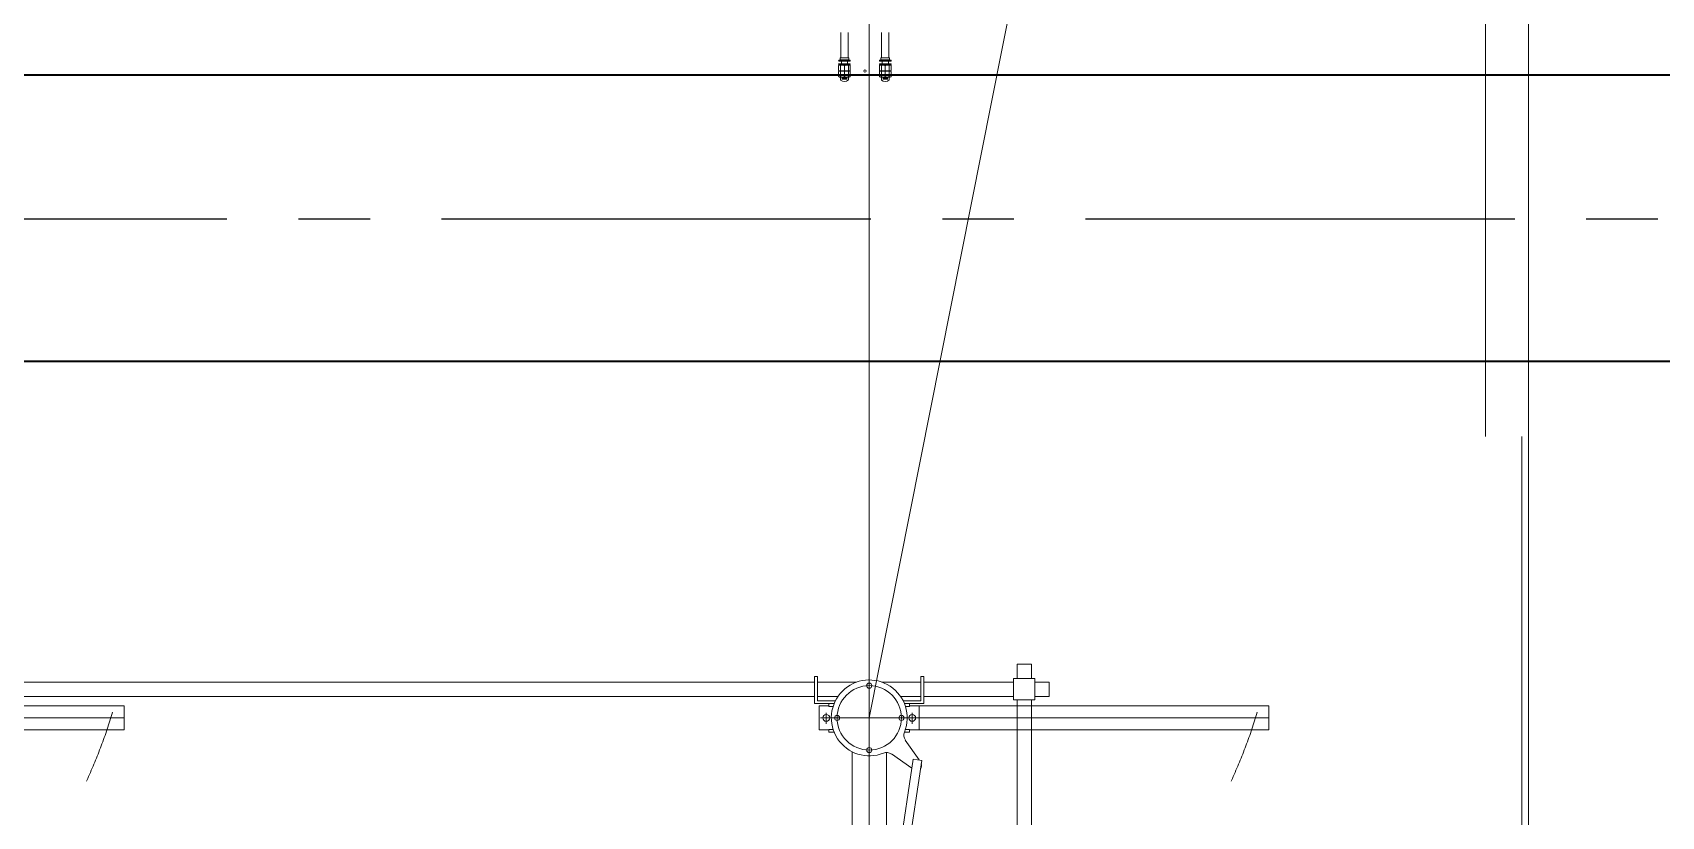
# Model space of a CAD drawing. Header units: millimetres. Extents: x 37084 to 180780, y -153145 to -16322.
# Drawn here: x 91266 to 96958, y -92834 to -90097 of the extents above; entities that cross this region are included whole.
import ezdxf

# ---------------------------------------------------------------- set-up
doc = ezdxf.new("R2010")
doc.units = ezdxf.units.MM
doc.header["$MEASUREMENT"] = 0
doc.linetypes.add('CENTER2', pattern=[1.125, 0.75, -0.125, 0.125, -0.125])
doc.linetypes.add('HIDDEN', pattern=[0.375, 0.25, -0.125])
for name, color, linetype, lineweight in [('00', 5, 'Continuous', 9), ('1_DayCS', 30, 'CENTER2', 25), ('1_Phu_kien', 5, 'Continuous', 9), ('POST', 5, 'Continuous', 35)]:
    doc.layers.add(name, color=color, linetype=linetype, lineweight=lineweight)
doc.layers.add('1_Day dan', color=5, linetype='Continuous')
doc.layers.add('Muong cap GD nay', color=3, linetype='Continuous')

# ---------------------------------------------------------------- blocks, each defined once
blk = doc.blocks.new('X220 NC')
at = {"color": 0, "linetype": 'ByBlock', "lineweight": -2, "ltscale": 4500}
for p, q in [((3751640.3, -153418.2), (3751640.3, -137418.2)), ((3752640.3, -153418.2), (3752640.3, -137418.2))]:
    blk.add_line(p, q, dxfattribs=at)
blk = doc.blocks.new('S220 NC')
at = {"color": 0, "linetype": 'ByBlock', "lineweight": -2, "ltscale": 4500}
for p, q in [((3584564, -471985.7), (3584564, -471968.3)), ((3584564, -471985.7), (3584564, -471968.3)), ((3584567.2, -471966.5), (3584601.3, -471966.5)), ((3584567.2, -471966.5), (3584601.3, -471966.5)), ((3584570.5, -471968.4), (3584570.5, -471956.2)), ((3584570.5, -471968.4), (3584570.5, -471956.2)), ((3584570.5, -471966.2), (3584570.5, -471966.5)), ((3584570.5, -471966.2), (3584570.5, -471966.5)), ((3584570.5, -471968.4), (3584570.5, -471985.4)), ((3584570.5, -471968.4), (3584570.5, -471985.4)), ((3584593.6, -471959.3), (3584575.4, -471959.3)), ((3584593.6, -471959.3), (3584575.4, -471959.3)), ((3584593.6, -471961.6), (3584575.4, -471961.6)), ((3584593.6, -471961.6), (3584575.4, -471961.6)), ((3584593.6, -471963.8), (3584575.4, -471963.8)), ((3584593.6, -471963.8), (3584575.4, -471963.8)), ((3584584.3, -471968.7), (3584584.3, -471985.7)), ((3584584.3, -471968.7), (3584584.3, -471985.7)), ((3584598, -471968.4), (3584598, -471956.4)), ((3584598, -471968.4), (3584598, -471956.4)), ((3584598, -471968.4), (3584598, -471985.7)), ((3584598, -471968.4), (3584598, -471985.7)), ((3584604.5, -471968.3), (3584604.5, -471985.7)), ((3584604.5, -471968.3), (3584604.5, -471985.7)), ((3584706.9, -471985.7), (3584706.9, -471968.3)), ((3584706.9, -471985.7), (3584706.9, -471968.3)), ((3584710, -471966.5), (3584744.1, -471966.5)), ((3584710, -471966.5), (3584744.1, -471966.5)), ((3584713.4, -471968.4), (3584713.4, -471956.2)), ((3584713.4, -471968.4), (3584713.4, -471956.2)), ((3584713.4, -471966.2), (3584713.4, -471966.5)), ((3584713.4, -471966.2), (3584713.4, -471966.5)), ((3584713.4, -471968.4), (3584713.4, -471985.4)), ((3584713.4, -471968.4), (3584713.4, -471985.4)), ((3584736.4, -471959.3), (3584718.2, -471959.3)), ((3584736.4, -471959.3), (3584718.2, -471959.3)), ((3584736.4, -471961.6), (3584718.2, -471961.6)), ((3584736.4, -471961.6), (3584718.2, -471961.6)), ((3584736.4, -471963.8), (3584718.2, -471963.8)), ((3584736.4, -471963.8), (3584718.2, -471963.8)), ((3584727.1, -471968.7), (3584727.1, -471985.7)), ((3584727.1, -471968.7), (3584727.1, -471985.7)), ((3584740.8, -471968.4), (3584740.8, -471956.4)), ((3584740.8, -471968.4), (3584740.8, -471956.4)), ((3584740.8, -471968.4), (3584740.8, -471985.7)), ((3584740.8, -471968.4), (3584740.8, -471985.7)), ((3584747.3, -471968.3), (3584747.3, -471985.7)), ((3584747.3, -471968.3), (3584747.3, -471985.7)), ((3584564, -472006.8), (3584564, -471989.4)), ((3584564, -472006.8), (3584564, -471989.4)), ((3584603.4, -472013.1), (3584565.1, -472013.1)), ((3584603.4, -472013.1), (3584565.1, -472013.1)), ((3584603.4, -472025.4), (3584565.1, -472025.4)), ((3584603.4, -472025.4), (3584565.1, -472025.4)), ((3584565.3, -472010.2), (3584603.5, -472010.2)), ((3584565.3, -472010.2), (3584603.5, -472010.2)), ((3584565.3, -472022.4), (3584603.5, -472022.4)), ((3584565.3, -472022.4), (3584603.5, -472022.4)), ((3584601.3, -472008.6), (3584567.2, -472008.6)), ((3584601.3, -472008.6), (3584567.2, -472008.6)), ((3584599.5, -472026.7), (3584569, -472026.7)), ((3584569, -472026.7), (3584569, -472033.7)), ((3584599.5, -472026.7), (3584569, -472026.7)), ((3584569, -472026.7), (3584569, -472033.7)), ((3584570.5, -472006.7), (3584570.5, -471989.4)), ((3584570.5, -472006.7), (3584570.5, -471989.4)), ((3584570.5, -472006.7), (3584570.5, -472006.7)), ((3584570.5, -472006.7), (3584570.5, -472006.7)), ((3584573.5, -472008.6), (3584573.5, -472010.2)), ((3584573.5, -472008.6), (3584573.5, -472010.2)), ((3584573.5, -472013.1), (3584573.5, -472022.4)), ((3584573.5, -472013.1), (3584573.5, -472022.4)), ((3584573.5, -472025.4), (3584573.5, -472026.7)), ((3584573.5, -472025.4), (3584573.5, -472026.7)), ((3584584.3, -472006.4), (3584584.3, -471989.4)), ((3584584.3, -472006.4), (3584584.3, -471989.4)), ((3584595.1, -472008.6), (3584595.1, -472010.2)), ((3584595.1, -472008.6), (3584595.1, -472010.2)), ((3584595.1, -472013.1), (3584595.1, -472022.4)), ((3584595.1, -472013.1), (3584595.1, -472022.4)), ((3584595.1, -472025.4), (3584595.1, -472026.7)), ((3584595.1, -472025.4), (3584595.1, -472026.7)), ((3584598, -472006.7), (3584598, -471989.7)), ((3584598, -472006.7), (3584598, -471989.7)), ((3584598, -472006.7), (3584598, -472006.7)), ((3584598, -472006.7), (3584598, -472006.7)), ((3584599.5, -472026.7), (3584599.5, -472033.7)), ((3584599.5, -472026.7), (3584599.5, -472033.7)), ((3584604.5, -471989.4), (3584604.5, -472006.8)), ((3584604.5, -471989.4), (3584604.5, -472006.8)), ((3584706.5, -471991.5), (3584706.5, -472004.8)), ((3584706.5, -471991.5), (3584706.5, -472004.8)), ((3584706.9, -472006.8), (3584706.9, -471989.4)), ((3584706.9, -472006.8), (3584706.9, -471989.4)), ((3584746.2, -472013.1), (3584708, -472013.1)), ((3584746.2, -472013.1), (3584708, -472013.1)), ((3584746.2, -472025.4), (3584708, -472025.4)), ((3584746.2, -472025.4), (3584708, -472025.4)), ((3584708.1, -472010.2), (3584746.3, -472010.2)), ((3584708.1, -472010.2), (3584746.3, -472010.2)), ((3584708.1, -472022.4), (3584746.3, -472022.4)), ((3584708.1, -472022.4), (3584746.3, -472022.4)), ((3584744.1, -472008.6), (3584710, -472008.6)), ((3584744.1, -472008.6), (3584710, -472008.6)), ((3584742.2, -472026.7), (3584711.7, -472026.7)), ((3584711.7, -472026.7), (3584711.7, -472033.7)), ((3584742.2, -472026.7), (3584711.7, -472026.7)), ((3584711.7, -472026.7), (3584711.7, -472033.7)), ((3584713.4, -472006.7), (3584713.4, -471989.4)), ((3584713.4, -472006.7), (3584713.4, -471989.4)), ((3584713.4, -472006.7), (3584713.4, -472006.7)), ((3584713.4, -472006.7), (3584713.4, -472006.7)), ((3584716.3, -472008.6), (3584716.3, -472010.2)), ((3584716.3, -472008.6), (3584716.3, -472010.2)), ((3584716.3, -472013.1), (3584716.3, -472022.4)), ((3584716.3, -472013.1), (3584716.3, -472022.4)), ((3584716.3, -472025.4), (3584716.3, -472026.7)), ((3584716.3, -472025.4), (3584716.3, -472026.7)), ((3584727.1, -471985.7), (3584727.1, -471989.4)), ((3584727.1, -471985.7), (3584727.1, -471989.4)), ((3584727.1, -472006.4), (3584727.1, -471989.4)), ((3584727.1, -472006.4), (3584727.1, -471989.4)), ((3584737.9, -472008.6), (3584737.9, -472010.2)), ((3584737.9, -472008.6), (3584737.9, -472010.2)), ((3584737.9, -472013.1), (3584737.9, -472022.4)), ((3584737.9, -472013.1), (3584737.9, -472022.4)), ((3584737.9, -472025.4), (3584737.9, -472026.7)), ((3584737.9, -472025.4), (3584737.9, -472026.7)), ((3584740.8, -472006.7), (3584740.8, -471989.7)), ((3584740.8, -472006.7), (3584740.8, -471989.7)), ((3584740.8, -472006.7), (3584740.8, -472006.7)), ((3584740.8, -472006.7), (3584740.8, -472006.7)), ((3584742.2, -472026.7), (3584742.2, -472033.7)), ((3584742.2, -472026.7), (3584742.2, -472033.7)), ((3584747.3, -471989.4), (3584747.3, -472006.8)), ((3584747.3, -471989.4), (3584747.3, -472006.8)), ((3584599.5, -472033.7), (3584569, -472033.7)), ((3584599.5, -472033.7), (3584569, -472033.7)), ((3584571.5, -472033.7), (3584571.5, -472121.8)), ((3584571.5, -472033.7), (3584571.5, -472121.8)), ((3584597, -472033.7), (3584597, -472121.8)), ((3584597, -472033.7), (3584597, -472121.8)), ((3584742.2, -472033.7), (3584711.7, -472033.7)), ((3584742.2, -472033.7), (3584711.7, -472033.7)), ((3584714.1, -472033.7), (3584714.1, -472121.8)), ((3584714.1, -472033.7), (3584714.1, -472121.8)), ((3584739.7, -472033.7), (3584739.7, -472121.8)), ((3584739.7, -472033.7), (3584739.7, -472121.8))]:
    blk.add_line(p, q, dxfattribs=at)
blk.add_circle((3584655.7, -471987.5), 4.08, dxfattribs=at)
blk.add_circle((3584655.7, -471987.5), 4.08, dxfattribs=at)
for centre, radius, start, end in [((3584567.3, -471970.2), 3.76, 29.3383, 148.8833), ((3584567.3, -471970.2), 3.76, 29.3383, 148.8833), ((3584584.1, -471971.2), 20.3, 47.032, 132.0935), ((3584584.1, -471971.2), 20.3, 47.032, 132.0935), ((3584577.2, -471978.9), 12.4, 55.121, 122.348), ((3584577.2, -471978.9), 12.4, 55.121, 122.348), ((3584591.3, -471978.9), 12.4, 57.652, 124.879), ((3584591.3, -471978.9), 12.4, 57.652, 124.879), ((3584601.2, -471970.2), 3.76, 31.1167, 150.6617), ((3584601.2, -471970.2), 3.76, 31.1167, 150.6617), ((3584710.1, -471970.2), 3.76, 29.3383, 148.8833), ((3584710.1, -471970.2), 3.76, 29.3383, 148.8833), ((3584727, -471971.2), 20.3, 47.032, 132.0935), ((3584727, -471971.2), 20.3, 47.032, 132.0935), ((3584720, -471978.9), 12.4, 55.121, 122.348), ((3584720, -471978.9), 12.4, 55.121, 122.348), ((3584734.2, -471978.9), 12.4, 57.652, 124.879), ((3584734.2, -471978.9), 12.4, 57.652, 124.879), ((3584744.1, -471970.2), 3.76, 31.1167, 150.6617), ((3584744.1, -471970.2), 3.76, 31.1167, 150.6617), ((3584567.3, -471982.5), 4.57, 224.6497, 315.3503), ((3584567.3, -471982.5), 4.57, 224.6497, 315.3503), ((3584567.3, -471992.6), 4.57, 44.6497, 135.3503), ((3584567.3, -471992.6), 4.57, 44.6497, 135.3503), ((3584567.3, -472004.8), 3.76, 211.1167, 330.6617), ((3584567.3, -472004.8), 3.76, 211.1167, 330.6617), ((3584565.5, -472011.7), 1.5, 97.006, 257.9986), ((3584565.5, -472011.7), 1.5, 97.006, 257.9986), ((3584565.5, -472023.9), 1.5, 97.006, 257.9986), ((3584565.5, -472023.9), 1.5, 97.006, 257.9986), ((3584577.4, -471969.1), 18, 247.5847, 292.4153), ((3584577.4, -471969.1), 18, 247.5847, 292.4153), ((3584577.4, -472006), 18, 67.5847, 112.4153), ((3584577.4, -472006), 18, 67.5847, 112.4153), ((3584577.2, -471996.2), 12.4, 237.652, 304.879), ((3584577.2, -471996.2), 12.4, 237.652, 304.879), ((3584591.1, -471969.1), 18, 247.5847, 292.4153), ((3584591.1, -471969.1), 18, 247.5847, 292.4153), ((3584591.1, -472006), 18, 67.5847, 112.4153), ((3584591.1, -472006), 18, 67.5847, 112.4153), ((3584591.3, -471996.2), 12.4, 235.121, 302.348), ((3584591.3, -471996.2), 12.4, 235.121, 302.348), ((3584601.2, -471982.5), 4.57, 224.6497, 315.3503), ((3584601.2, -471982.5), 4.57, 224.6497, 315.3503), ((3584601.2, -471992.6), 4.57, 44.6497, 135.3503), ((3584601.2, -471992.6), 4.57, 44.6497, 135.3503), ((3584601.2, -472004.8), 3.76, 209.3383, 328.8833), ((3584601.2, -472004.8), 3.76, 209.3383, 328.8833), ((3584603, -472011.6), 1.54, 282.82, 72.1846), ((3584603, -472011.6), 1.54, 282.82, 72.1846), ((3584603, -472023.9), 1.54, 282.82, 72.1846), ((3584603, -472023.9), 1.54, 282.82, 72.1846), ((3584708.3, -472011.7), 1.5, 97.006, 257.9986), ((3584708.3, -472011.7), 1.5, 97.006, 257.9986), ((3584708.3, -472023.9), 1.5, 97.006, 257.9986), ((3584708.3, -472023.9), 1.5, 97.006, 257.9986), ((3584710.1, -471982.5), 4.57, 224.6497, 315.3503), ((3584710.1, -471982.5), 4.57, 224.6497, 315.3503), ((3584710.1, -471992.6), 4.57, 44.6497, 135.3503), ((3584710.1, -471992.6), 4.57, 44.6497, 135.3503), ((3584710.1, -472004.8), 3.76, 211.1167, 330.6617), ((3584710.1, -472004.8), 3.76, 211.1167, 330.6617), ((3584720.2, -471969.1), 18, 247.5847, 292.4153), ((3584720.2, -471969.1), 18, 247.5847, 292.4153), ((3584720.2, -472006), 18, 67.5847, 112.4153), ((3584720.2, -472006), 18, 67.5847, 112.4153), ((3584720, -471996.2), 12.4, 237.652, 304.879), ((3584720, -471996.2), 12.4, 237.652, 304.879), ((3584733.9, -471969.1), 18, 247.5847, 292.4153), ((3584733.9, -471969.1), 18, 247.5847, 292.4153), ((3584733.9, -472006), 18, 67.5847, 112.4153), ((3584733.9, -472006), 18, 67.5847, 112.4153), ((3584734.2, -471996.2), 12.4, 235.121, 302.348), ((3584734.2, -471996.2), 12.4, 235.121, 302.348), ((3584744, -471982.5), 4.57, 224.6497, 315.3503), ((3584744, -471982.5), 4.57, 224.6497, 315.3503), ((3584744, -471992.6), 4.57, 44.6497, 135.3503), ((3584744, -471992.6), 4.57, 44.6497, 135.3503), ((3584744.1, -472004.8), 3.76, 209.3383, 328.8833), ((3584744.1, -472004.8), 3.76, 209.3383, 328.8833), ((3584745.9, -472011.6), 1.54, 282.82, 72.1846), ((3584745.9, -472011.6), 1.54, 282.82, 72.1846), ((3584745.9, -472023.9), 1.54, 282.82, 72.1846), ((3584745.9, -472023.9), 1.54, 282.82, 72.1846)]:
    blk.add_arc(centre, radius, start, end, dxfattribs=at)
blk = doc.blocks.new('DCL 220kV 3 PHA 2l TD')
at = {"color": 0, "linetype": 'ByBlock', "lineweight": -2, "ltscale": 4500}
for p, q in [((365564.4, 23466), (365564.4, 24687.6)), ((365564.4, 24687.6), (365648.4, 24687.6)), ((365606.4, 24687.6), (365606.4, 23120.8)), ((365606.4, 24687.6), (365606.4, 23120.8)), ((365648.4, 23466), (365648.4, 24687.6)), ((365531.4, 23920), (365481.4, 23920)), ((365481.4, 23870), (365481.4, 23920)), ((365531.4, 23870), (365531.4, 23920)), ((365418.9, 23807.5), (365418.9, 23857.5)), ((365418.9, 23857.5), (365468.9, 23857.5)), ((365468.9, 23795), (365468.9, 23870)), ((365543.9, 23870), (365468.9, 23870)), ((365543.9, 23795), (365543.9, 23870)), ((365543.9, 23857.5), (367401.4, 23857.5)), ((365418.9, 23807.5), (365468.9, 23807.5)), ((365543.9, 23795), (365468.9, 23795)), ((365481.4, 23481.8), (365481.4, 23795)), ((365531.4, 23481.8), (365531.4, 23795)), ((365543.9, 23807.5), (367401.4, 23807.5)), ((365461.4, 23481.8), (365556.4, 23481.8)), ((365461.4, 23471.8), (365461.4, 23481.8)), ((365461.4, 23471.8), (365546.4, 23471.8)), ((365481.4, 23334.9), (365481.4, 23471.8)), ((365531.4, 23400.2), (365531.4, 23471.8)), ((365546.4, 23471.8), (365546.4, 23409.1)), ((365556.4, 23481.8), (365556.4, 23413.7)), ((365564.4, 23466), (365648.4, 23466)), ((365564.4, 23466), (365564.4, 23431.8)), ((365648.4, 23466), (365648.4, 23431.8)), ((365683.9, 23417.1), (365753.2, 23465)), ((365750.2, 23444.9), (365754.7, 23474.6)), ((365754.7, 23474.6), (367884.8, 23155.2)), ((365566.4, 23431.8), (365556.4, 23431.8)), ((365556.4, 23431.8), (365556.4, 23413.7)), ((365566.4, 23431.8), (365566.4, 23417.3)), ((365588.4, 23441), (365626.9, 23441)), ((365588.4, 23441), (365626.9, 23441)), ((365646.4, 23431.8), (365646.4, 23417.3)), ((365646.4, 23431.8), (365656.4, 23431.8)), ((365646.4, 23431.8), (365656.4, 23431.8)), ((365656.4, 23431.8), (365656.4, 23413.7)), ((365732.5, 23368.5), (365782, 23440.2)), ((365750.2, 23444.9), (367884.8, 23124.8)), ((366376.7, 23351), (365727.2, 23351)), ((365471.3, 23291), (365473.9, 23291)), ((365606.4, 23291), (368106.4, 23291)), ((365481.4, 23110.2), (365481.4, 23247)), ((367177, 23231), (365724.5, 23231)), ((365531.4, 23110.2), (365531.4, 23181.8)), ((365546.4, 23110.2), (365546.4, 23172.9)), ((365556.4, 23150.2), (365556.4, 23168.3)), ((365556.4, 23100.2), (365556.4, 23168.3)), ((365656.4, 23150.2), (365656.4, 23168.3)), ((365461.4, 23110.2), (365546.4, 23110.2)), ((365461.4, 23110.2), (365461.4, 23100.2)), ((365566.4, 23150.2), (365556.4, 23150.2)), ((365564.4, 23116), (365564.4, 23150.2)), ((365564.4, 23116), (365648.4, 23116)), ((365566.4, 23150.2), (365566.4, 23164.7)), ((365588.4, 23141), (365626.9, 23141)), ((365588.4, 23141), (365626.9, 23141)), ((365588.4, 23141), (365626.9, 23141)), ((365646.4, 23150.2), (365646.4, 23164.7)), ((365646.4, 23150.2), (365656.4, 23150.2)), ((365646.4, 23150.2), (365656.4, 23150.2)), ((365648.4, 23116), (365648.4, 23150.2)), ((365461.4, 23100.2), (365556.4, 23100.2)), ((365481.4, 19870), (365481.4, 23100.2)), ((365531.4, 19870), (365531.4, 23100.2)), ((365564.4, 19466), (365564.4, 20687.6)), ((365564.4, 20687.6), (365648.4, 20687.6)), ((365606.4, 20687.6), (365606.4, 19120.8)), ((365648.4, 19466), (365648.4, 20687.6))]:
    blk.add_line(p, q, dxfattribs=at)
for centre, radius in [((365606.4, 23441), 12), ((365606.4, 23291), 112.5), ((365606.4, 23403.5), 9), ((365493.9, 23291), 9), ((365718.9, 23291), 9), ((365606.4, 23178.5), 9), ((365606.4, 23141), 12)]:
    blk.add_circle(centre, radius, dxfattribs=at)
at = {"color": 2, "linetype": 'HIDDEN', "lineweight": 15, "ltscale": 4500}
for centre in [(365048, 22870.2), (365048, 18870.2)]:
    blk.add_arc(centre, 1856.7, 13.098, 73.1314, dxfattribs=at)
at = {"color": 0, "linetype": 'ByBlock', "lineweight": -2, "ltscale": 4500}
for centre, radius, start, end in [((365772.2, 23456.8), 17.5, 50.4684, 112.4745), ((365606.4, 23291), 132.5, 68.1391, 21.8608), ((365666.9, 23441.8), 30, 248.1391, 304.6296), ((365757.2, 23351.5), 30, 145.3704, 201.8608)]:
    blk.add_arc(centre, radius, start, end, dxfattribs=at)
blk = doc.blocks.new('LL220')
at = {"layer": '1_Day dan', "color": 0, "linetype": 'ByBlock', "lineweight": 20, "ltscale": 4500}
blk.add_line((500013.2, -373.5), (500010.9, 35588.8), dxfattribs=at)
at = {"layer": '1_Day dan', "color": 0, "linetype": 'ByBlock', "lineweight": 20}
blk.add_line((501251.6, 5865.8), (500013.2, -373.5), dxfattribs=at)
at = {"color": 0, "linetype": 'ByBlock', "lineweight": -2, "rotation": 270}
blk.add_blockref('DCL 220kV 3 PHA 2l TD', (476722.2, 365232.9), dxfattribs=at)
at = {"layer": '1_Phu_kien', "color": 0, "linetype": 'ByBlock', "lineweight": -2, "xscale": -1, "rotation": 180}
blk.add_blockref('S220 NC', (-3084657.8, -470102.7), dxfattribs=at)

msp = doc.modelspace()

# ---------------------------------------------------------------- linework, layer by layer
at = {"layer": '1_DayCS', "lineweight": 25, "ltscale": 2000}
msp.add_line((47695.1, -90749.8, 0), (149683.9, -90744.6, 0), dxfattribs=at)
at = {"layer": 'Muong cap GD nay', "lineweight": 15}
for p, q in [((96492.9, -81648.4, 0), (96492.9, -91570.1, 0)), ((96342.9, -81710.6, 0), (96342.9, -91508, 0)), ((96492.9, -91445.9, 0), (96492.9, -95938.7, 0)), ((96469.7, -91508, 0), (96469.7, -95876.6, 0))]:
    msp.add_line(p, q, dxfattribs=at)

# ---------------------------------------------------------------- block references
at = {"layer": '00', "lineweight": 20, "ltscale": 4500}
msp.add_blockref('LL220', (-405823.6, -92116.5, 0), dxfattribs=at)
at = {"layer": 'POST', "xscale": -1, "rotation": 270}
msp.add_blockref('X220 NC', (235602.1, -3842884.9, 0), dxfattribs=at)

doc.saveas('drawing.dxf')
